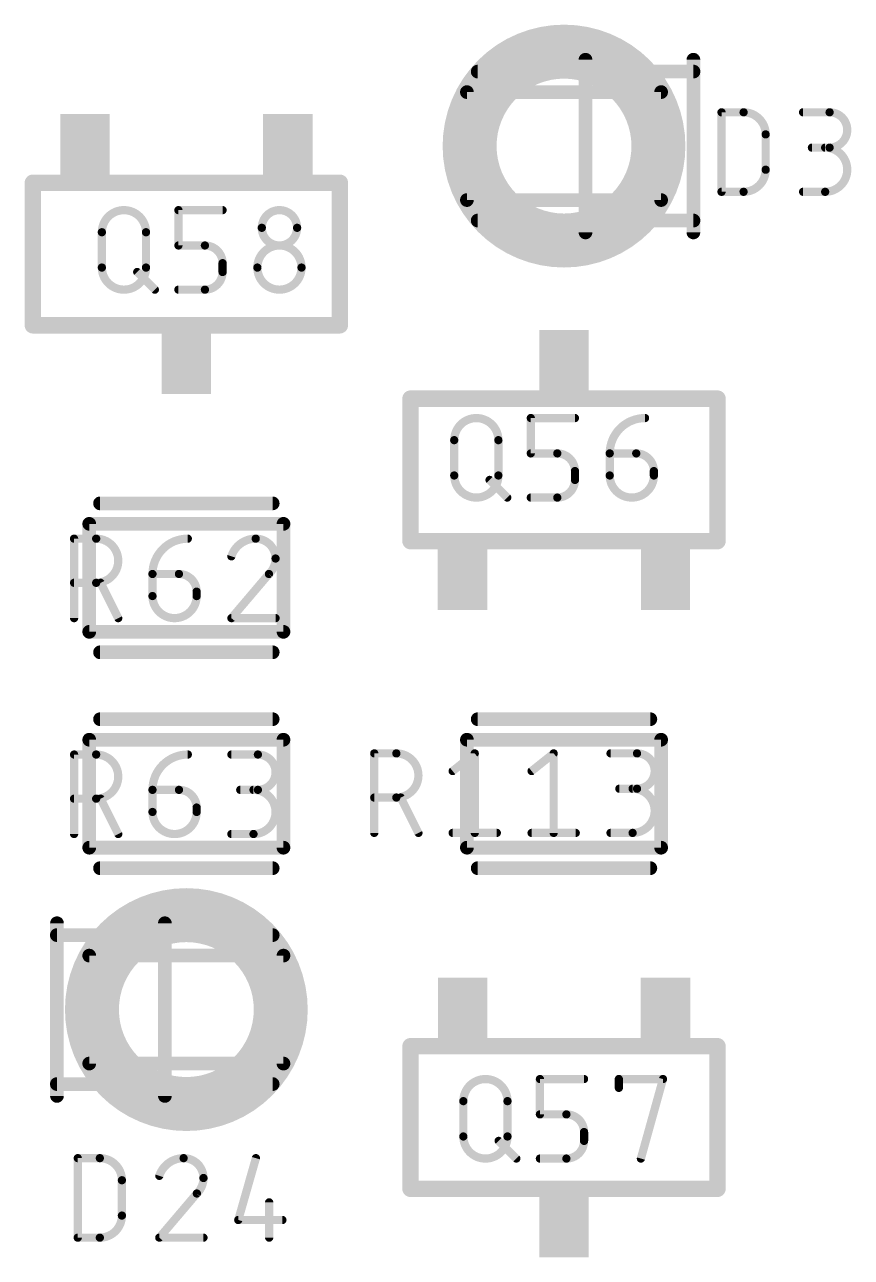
# Model space of a CAD drawing. Extents: x 0 to 107, y -11 to 54.
# Drawn here: x 20.5 to 28.16, y -3.3 to 8.12 of the extents above; entities that cross this region are included whole.
import ezdxf

# ---------------------------------------------------------------- set-up
doc = ezdxf.new("R2010")
doc.units = 0
for name, color, linetype in [('117', 253, 'CONTINUOUS'), ('21', 253, 'CONTINUOUS'), ('51', 253, 'CONTINUOUS')]:
    doc.layers.add(name, color=color, linetype=linetype)

# ---------------------------------------------------------------- blocks, each defined once
blk = doc.blocks.new('RECT')
blk.add_solid([(-0.5, -0.5), (0.5, -0.5), (-0.5, 0.5), (0.5, 0.5)])

msp = doc.modelspace()

# ---------------------------------------------------------------- linework, layer by layer
at = {"layer": '117', "const_width": 0.0762}
for points in [[(26.9597, 6.5764), (26.9597, 7.313)], [(26.9597, 7.313), (27.1643, 7.313)], [(27.7156, 7.313), (27.9612, 7.313)], [(27.3689, 7.1084), (27.3689, 6.7811)], [(27.9612, 6.9857), (27.7975, 6.9857)], [(27.1643, 6.5764), (26.9597, 6.5764)], [(27.7156, 6.5764), (27.9202, 6.5764)], [(21.9266, 6.0791), (21.9266, 6.4064)], [(21.9266, 6.4064), (22.3358, 6.4064)], [(21.2171, 5.8745), (21.2171, 6.2018)], [(21.6263, 6.2018), (21.6263, 5.8745)], [(22.1721, 6.0791), (21.9266, 6.0791)], [(22.3358, 5.8335), (22.3358, 5.9154)], [(21.5445, 5.8335), (21.7081, 5.6698)], [(21.9266, 5.6698), (22.1721, 5.6698)], [(25.1922, 4.1528), (25.1922, 4.4802)], [(25.1922, 4.4802), (25.6014, 4.4802)], [(24.4826, 3.9482), (24.4826, 4.2755)], [(24.8919, 4.2755), (24.8919, 3.9482)], [(25.4377, 4.1528), (25.1922, 4.1528)], [(25.9237, 4.1528), (26.1692, 4.1528)], [(25.9237, 3.9482), (25.9237, 4.1528)], [(25.6014, 3.9072), (25.6014, 3.9891)], [(26.3329, 3.9891), (26.3329, 3.9482)], [(24.81, 3.9072), (24.9737, 3.7436)], [(25.1922, 3.7436), (25.4377, 3.7436)], [(20.9597, 2.6264), (20.9597, 3.363)], [(20.9597, 3.363), (21.1643, 3.363)], [(21.1643, 2.9538), (20.9597, 2.9538)], [(21.3689, 2.6264), (21.2052, 2.9538)], [(21.6861, 3.0357), (21.9317, 3.0357)], [(21.6861, 2.8311), (21.6861, 3.0357)], [(22.7655, 3.0357), (22.4176, 2.6264)], [(22.0953, 2.872), (22.0953, 2.8311)], [(22.4176, 2.6264), (22.8269, 2.6264)], [(20.9597, 0.6264), (20.9597, 1.363)], [(20.9597, 1.363), (21.1643, 1.363)], [(22.4176, 1.363), (22.6632, 1.363)], [(23.7416, 0.637), (23.7416, 1.3736)], [(23.7416, 1.3736), (23.9462, 1.3736)], [(24.468, 1.2099), (24.6726, 1.3736)], [(24.6726, 1.3736), (24.6726, 0.637)], [(25.1995, 1.2099), (25.4041, 1.3736)], [(25.4041, 1.3736), (25.4041, 0.637)], [(25.9311, 1.3736), (26.1766, 1.3736)], [(21.6861, 1.0357), (21.9317, 1.0357)], [(21.6861, 0.8311), (21.6861, 1.0357)], [(22.6632, 1.0357), (22.4995, 1.0357)], [(26.1766, 1.0462), (26.0129, 1.0462)], [(21.1643, 0.9538), (20.9597, 0.9538)], [(21.3689, 0.6264), (21.2052, 0.9538)], [(23.9462, 0.9643), (23.7416, 0.9643)], [(24.1508, 0.637), (23.9871, 0.9643)], [(22.0953, 0.872), (22.0953, 0.8311)], [(22.4176, 0.6264), (22.6223, 0.6264)], [(24.468, 0.637), (24.8772, 0.637)], [(25.1995, 0.637), (25.6088, 0.637)], [(25.9311, 0.637), (26.1357, 0.637)], [(25.2766, -1.9709), (25.2766, -1.6436)], [(25.2766, -1.6436), (25.6858, -1.6436)], [(26.0081, -1.7254), (26.0081, -1.6436)], [(26.0081, -1.6436), (26.4174, -1.6436)], [(26.4174, -1.6436), (26.2127, -2.3802)], [(24.5671, -2.1756), (24.5671, -1.8482)], [(24.9763, -1.8482), (24.9763, -2.1756)], [(25.5221, -1.9709), (25.2766, -1.9709)], [(25.6858, -2.2165), (25.6858, -2.1346)], [(24.8945, -2.2165), (25.0581, -2.3802)], [(20.9936, -3.113), (20.9936, -2.3764)], [(20.9936, -2.3764), (21.1982, -2.3764)], [(22.6447, -2.3764), (22.4811, -2.9494)], [(25.2766, -2.3802), (25.5221, -2.3802)], [(21.4029, -2.5811), (21.4029, -2.9084)], [(22.0974, -2.7038), (21.7495, -3.113)], [(22.7675, -2.7857), (22.7675, -3.113)], [(22.4811, -2.9494), (22.8903, -2.9494)], [(21.1982, -3.113), (20.9936, -3.113)], [(21.7495, -3.113), (22.1588, -3.113)]]:
    msp.add_lwpolyline(points, dxfattribs=at)
at = {"layer": '117'}
for points, const_width in [([(26.9788, 7.313, 1), (26.9407, 7.313)], 0.0381), ([(26.9597, 7.3321, 1), (26.9597, 7.294)], 0.0381), ([(27.3689, 7.1084, 0.4142), (27.1643, 7.313)], 0.0762), ([(27.1643, 7.3321, 1), (27.1643, 7.294)], 0.0381), ([(27.1643, 7.294, 1), (27.1643, 7.3321)], 0.0381), ([(27.7156, 7.3321, 1), (27.7156, 7.294)], 0.0381), ([(27.9612, 6.9857, 1), (27.9612, 7.313)], 0.0762), ([(27.9612, 7.3321, 1), (27.9612, 7.294)], 0.0381), ([(27.9612, 7.294, 1), (27.9612, 7.3321)], 0.0381), ([(27.388, 7.1084, 1), (27.3499, 7.1084)], 0.0381), ([(27.3499, 7.1084, 1), (27.388, 7.1084)], 0.0381), ([(27.7975, 7.0047, 1), (27.7975, 6.9666)], 0.0381), ([(27.9202, 6.5764, 1), (27.9202, 6.9857)], 0.0762), ([(27.9202, 7.0047, 1), (27.9202, 6.9666)], 0.0381), ([(27.9612, 7.0047, 1), (27.9612, 6.9666)], 0.0381), ([(27.9612, 6.9666, 1), (27.9612, 7.0047)], 0.0381), ([(27.1643, 6.5764, 0.4142), (27.3689, 6.7811)], 0.0762), ([(27.388, 6.7811, 1), (27.3499, 6.7811)], 0.0381), ([(27.3499, 6.7811, 1), (27.388, 6.7811)], 0.0381), ([(26.9597, 6.5955, 1), (26.9597, 6.5574)], 0.0381), ([(26.9407, 6.5764, 1), (26.9788, 6.5764)], 0.0381), ([(27.1643, 6.5955, 1), (27.1643, 6.5574)], 0.0381), ([(27.1643, 6.5574, 1), (27.1643, 6.5955)], 0.0381), ([(27.7156, 6.5955, 1), (27.7156, 6.5574)], 0.0381), ([(27.9202, 6.5955, 1), (27.9202, 6.5574)], 0.0381), ([(27.9202, 6.5574, 1), (27.9202, 6.5955)], 0.0381), ([(21.6263, 6.2018, 1), (21.2171, 6.2018)], 0.0762), ([(21.9266, 6.4255, 1), (21.9266, 6.3874)], 0.0381), ([(21.9457, 6.4064, 1), (21.9076, 6.4064)], 0.0381), ([(22.3358, 6.3874, 1), (22.3358, 6.4255)], 0.0381), ([(23.0264, 6.2428, 1), (22.6991, 6.2428)], 0.0762), ([(21.2361, 6.2018, 1), (21.198, 6.2018)], 0.0381), ([(21.198, 6.2018, 1), (21.2361, 6.2018)], 0.0381), ([(21.6453, 6.2018, 1), (21.6072, 6.2018)], 0.0381), ([(21.6072, 6.2018, 1), (21.6453, 6.2018)], 0.0381), ([(22.7181, 6.2428, 1), (22.68, 6.2428)], 0.0381), ([(22.68, 6.2428, 1), (22.7181, 6.2428)], 0.0381), ([(22.6991, 6.2428, 1), (23.0264, 6.2428)], 0.0762), ([(23.0455, 6.2428, 1), (23.0074, 6.2428)], 0.0381), ([(23.0074, 6.2428, 1), (23.0455, 6.2428)], 0.0381), ([(21.9266, 6.0981, 1), (21.9266, 6.06)], 0.0381), ([(21.9076, 6.0791, 1), (21.9457, 6.0791)], 0.0381), ([(22.3358, 5.9154, 0.4142), (22.1721, 6.0791)], 0.0762), ([(22.1721, 6.0981, 1), (22.1721, 6.06)], 0.0381), ([(22.1721, 6.06, 1), (22.1721, 6.0981)], 0.0381), ([(23.0674, 5.8745, 1), (22.6581, 5.8745)], 0.0762), ([(22.3549, 5.9154, 1), (22.3168, 5.9154)], 0.0381), ([(21.2171, 5.8745, 1), (21.6263, 5.8745)], 0.0762), ([(21.2361, 5.8745, 1), (21.198, 5.8745)], 0.0381), ([(21.198, 5.8745, 1), (21.2361, 5.8745)], 0.0381), ([(21.5579, 5.847, 1), (21.531, 5.8201)], 0.0381), ([(21.6453, 5.8745, 1), (21.6072, 5.8745)], 0.0381), ([(21.6072, 5.8745, 1), (21.6453, 5.8745)], 0.0381), ([(22.1721, 5.6698, 0.4142), (22.3358, 5.8335)], 0.0762), ([(22.3168, 5.9154, 1), (22.3549, 5.9154)], 0.0381), ([(22.3549, 5.8335, 1), (22.3168, 5.8335)], 0.0381), ([(22.3168, 5.8335, 1), (22.3549, 5.8335)], 0.0381), ([(22.6581, 5.8745, 1), (23.0674, 5.8745)], 0.0762), ([(22.6772, 5.8745, 1), (22.6391, 5.8745)], 0.0381), ([(22.6391, 5.8745, 1), (22.6772, 5.8745)], 0.0381), ([(23.0864, 5.8745, 1), (23.0483, 5.8745)], 0.0381), ([(23.0483, 5.8745, 1), (23.0864, 5.8745)], 0.0381), ([(21.6947, 5.6564, 1), (21.7216, 5.6833)], 0.0381), ([(21.9266, 5.6889, 1), (21.9266, 5.6508)], 0.0381), ([(22.1721, 5.6889, 1), (22.1721, 5.6508)], 0.0381), ([(22.1721, 5.6508, 1), (22.1721, 5.6889)], 0.0381), ([(24.8919, 4.2755, 1), (24.4826, 4.2755)], 0.0762), ([(25.2112, 4.4802, 1), (25.1731, 4.4802)], 0.0381), ([(25.1922, 4.4992, 1), (25.1922, 4.4611)], 0.0381), ([(25.6014, 4.4611, 1), (25.6014, 4.4992)], 0.0381), ([(26.2511, 4.4802, 0.4142), (25.9237, 4.1528)], 0.0762), ([(26.2511, 4.4611, 1), (26.2511, 4.4992)], 0.0381), ([(24.5017, 4.2755, 1), (24.4636, 4.2755)], 0.0381), ([(24.4636, 4.2755, 1), (24.5017, 4.2755)], 0.0381), ([(24.9109, 4.2755, 1), (24.8728, 4.2755)], 0.0381), ([(24.8728, 4.2755, 1), (24.9109, 4.2755)], 0.0381), ([(25.1922, 4.1718, 1), (25.1922, 4.1337)], 0.0381), ([(25.1731, 4.1528, 1), (25.2112, 4.1528)], 0.0381), ([(25.6014, 3.9891, 0.4142), (25.4377, 4.1528)], 0.0762), ([(25.4377, 4.1718, 1), (25.4377, 4.1337)], 0.0381), ([(25.4377, 4.1337, 1), (25.4377, 4.1718)], 0.0381), ([(25.9237, 4.1718, 1), (25.9237, 4.1337)], 0.0381), ([(25.9428, 4.1528, 1), (25.9047, 4.1528)], 0.0381), ([(25.9047, 4.1528, 1), (25.9428, 4.1528)], 0.0381), ([(26.3329, 3.9891, 0.4142), (26.1692, 4.1528)], 0.0762), ([(26.1692, 4.1718, 1), (26.1692, 4.1337)], 0.0381), ([(26.1692, 4.1337, 1), (26.1692, 4.1718)], 0.0381), ([(25.6205, 3.9891, 1), (25.5824, 3.9891)], 0.0381), ([(25.5824, 3.9891, 1), (25.6205, 3.9891)], 0.0381), ([(26.352, 3.9891, 1), (26.3139, 3.9891)], 0.0381), ([(26.3139, 3.9891, 1), (26.352, 3.9891)], 0.0381), ([(24.4826, 3.9482, 1), (24.8919, 3.9482)], 0.0762), ([(24.5017, 3.9482, 1), (24.4636, 3.9482)], 0.0381), ([(24.4636, 3.9482, 1), (24.5017, 3.9482)], 0.0381), ([(24.8235, 3.9207, 1), (24.7965, 3.8938)], 0.0381), ([(24.9109, 3.9482, 1), (24.8728, 3.9482)], 0.0381), ([(24.8728, 3.9482, 1), (24.9109, 3.9482)], 0.0381), ([(25.4377, 3.7436, 0.4142), (25.6014, 3.9072)], 0.0762), ([(25.6205, 3.9072, 1), (25.5824, 3.9072)], 0.0381), ([(25.5824, 3.9072, 1), (25.6205, 3.9072)], 0.0381), ([(25.9237, 3.9482, 1), (26.3329, 3.9482)], 0.0762), ([(25.9428, 3.9482, 1), (25.9047, 3.9482)], 0.0381), ([(25.9047, 3.9482, 1), (25.9428, 3.9482)], 0.0381), ([(26.352, 3.9482, 1), (26.3139, 3.9482)], 0.0381), ([(26.3139, 3.9482, 1), (26.352, 3.9482)], 0.0381), ([(24.9602, 3.7301, 1), (24.9872, 3.757)], 0.0381), ([(25.1922, 3.7626, 1), (25.1922, 3.7245)], 0.0381), ([(25.4377, 3.7626, 1), (25.4377, 3.7245)], 0.0381), ([(25.4377, 3.7245, 1), (25.4377, 3.7626)], 0.0381), ([(20.9788, 3.363, 1), (20.9407, 3.363)], 0.0381), ([(20.9597, 3.3821, 1), (20.9597, 3.344)], 0.0381), ([(21.1643, 2.9538, 1), (21.1643, 3.363)], 0.0762), ([(21.1643, 3.3821, 1), (21.1643, 3.344)], 0.0381), ([(21.1643, 3.344, 1), (21.1643, 3.3821)], 0.0381), ([(22.0135, 3.363, 0.4142), (21.6861, 3.0357)], 0.0762), ([(22.0135, 3.344, 1), (22.0135, 3.3821)], 0.0381), ([(22.6427, 3.363, 0.3252), (22.4176, 3.1994)], 0.0762), ([(22.8269, 3.1789, 0.4142), (22.6427, 3.363)], 0.0762), ([(22.6427, 3.3821, 1), (22.6427, 3.344)], 0.0381), ([(22.6427, 3.344, 1), (22.6427, 3.3821)], 0.0381), ([(22.3995, 3.2052, 1), (22.4358, 3.1935)], 0.0381), ([(22.7655, 3.0357, 0.2053), (22.8269, 3.1789)], 0.0762), ([(22.8459, 3.1789, 1), (22.8078, 3.1789)], 0.0381), ([(22.8078, 3.1789, 1), (22.8459, 3.1789)], 0.0381), ([(20.9597, 2.9729, 1), (20.9597, 2.9348)], 0.0381), ([(21.1643, 2.9729, 1), (21.1643, 2.9348)], 0.0381), ([(21.1643, 2.9348, 1), (21.1643, 2.9729)], 0.0381), ([(21.2223, 2.9623, 1), (21.1882, 2.9453)], 0.0381), ([(21.6861, 3.0547, 1), (21.6861, 3.0166)], 0.0381), ([(21.7052, 3.0357, 1), (21.6671, 3.0357)], 0.0381), ([(21.6671, 3.0357, 1), (21.7052, 3.0357)], 0.0381), ([(22.0953, 2.872, 0.4142), (21.9317, 3.0357)], 0.0762), ([(21.9317, 3.0547, 1), (21.9317, 3.0166)], 0.0381), ([(21.9317, 3.0166, 1), (21.9317, 3.0547)], 0.0381), ([(22.7523, 3.0495, 1), (22.7786, 3.0219)], 0.0381), ([(22.78, 3.0233, 1), (22.751, 3.048)], 0.0381), ([(21.6861, 2.8311, 1), (22.0953, 2.8311)], 0.0762), ([(21.7052, 2.8311, 1), (21.6671, 2.8311)], 0.0381), ([(22.1144, 2.872, 1), (22.0763, 2.872)], 0.0381), ([(22.0763, 2.872, 1), (22.1144, 2.872)], 0.0381), ([(22.1144, 2.8311, 1), (22.0763, 2.8311)], 0.0381), ([(21.6671, 2.8311, 1), (21.7052, 2.8311)], 0.0381), ([(22.0763, 2.8311, 1), (22.1144, 2.8311)], 0.0381), ([(20.9407, 2.6264, 1), (20.9788, 2.6264)], 0.0381), ([(21.3519, 2.6179, 1), (21.386, 2.635)], 0.0381), ([(22.4176, 2.6455, 1), (22.4176, 2.6074)], 0.0381), ([(22.4031, 2.6388, 1), (22.4322, 2.6141)], 0.0381), ([(22.8269, 2.6074, 1), (22.8269, 2.6455)], 0.0381), ([(20.9597, 1.3821, 1), (20.9597, 1.344)], 0.0381), ([(20.9788, 1.363, 1), (20.9407, 1.363)], 0.0381), ([(21.1643, 1.3821, 1), (21.1643, 1.344)], 0.0381), ([(21.1643, 0.9538, 1), (21.1643, 1.363)], 0.0762), ([(21.1643, 1.344, 1), (21.1643, 1.3821)], 0.0381), ([(22.0135, 1.363, 0.4142), (21.6861, 1.0357)], 0.0762), ([(22.0135, 1.344, 1), (22.0135, 1.3821)], 0.0381), ([(22.4176, 1.3821, 1), (22.4176, 1.344)], 0.0381), ([(22.6632, 1.3821, 1), (22.6632, 1.344)], 0.0381), ([(22.6632, 1.0357, 1), (22.6632, 1.363)], 0.0762), ([(22.6632, 1.344, 1), (22.6632, 1.3821)], 0.0381), ([(23.7607, 1.3736, 1), (23.7226, 1.3736)], 0.0381), ([(23.7416, 1.3926, 1), (23.7416, 1.3545)], 0.0381), ([(23.9462, 0.9643, 1), (23.9462, 1.3736)], 0.0762), ([(23.9462, 1.3926, 1), (23.9462, 1.3545)], 0.0381), ([(23.9462, 1.3545, 1), (23.9462, 1.3926)], 0.0381), ([(24.6917, 1.3736, 1), (24.6536, 1.3736)], 0.0381), ([(24.6845, 1.3587, 1), (24.6607, 1.3884)], 0.0381), ([(25.4232, 1.3736, 1), (25.3851, 1.3736)], 0.0381), ([(25.416, 1.3587, 1), (25.3922, 1.3884)], 0.0381), ([(25.9311, 1.3926, 1), (25.9311, 1.3545)], 0.0381), ([(26.1766, 1.0462, 1), (26.1766, 1.3736)], 0.0762), ([(26.1766, 1.3926, 1), (26.1766, 1.3545)], 0.0381), ([(26.1766, 1.3545, 1), (26.1766, 1.3926)], 0.0381), ([(24.4561, 1.2247, 1), (24.4799, 1.195)], 0.0381), ([(25.1876, 1.2247, 1), (25.2114, 1.195)], 0.0381), ([(21.6861, 1.0547, 1), (21.6861, 1.0166)], 0.0381), ([(21.7052, 1.0357, 1), (21.6671, 1.0357)], 0.0381), ([(21.6671, 1.0357, 1), (21.7052, 1.0357)], 0.0381), ([(22.0953, 0.872, 0.4142), (21.9317, 1.0357)], 0.0762), ([(21.9317, 1.0547, 1), (21.9317, 1.0166)], 0.0381), ([(21.9317, 1.0166, 1), (21.9317, 1.0547)], 0.0381), ([(22.4995, 1.0547, 1), (22.4995, 1.0166)], 0.0381), ([(22.6223, 0.6264, 1), (22.6223, 1.0357)], 0.0762), ([(22.6223, 1.0547, 1), (22.6223, 1.0166)], 0.0381), ([(22.6632, 1.0547, 1), (22.6632, 1.0166)], 0.0381), ([(22.6632, 1.0166, 1), (22.6632, 1.0547)], 0.0381), ([(26.0129, 1.0652, 1), (26.0129, 1.0271)], 0.0381), ([(26.1357, 0.637, 1), (26.1357, 1.0462)], 0.0762), ([(26.1357, 1.0652, 1), (26.1357, 1.0271)], 0.0381), ([(26.1766, 1.0652, 1), (26.1766, 1.0271)], 0.0381), ([(26.1766, 1.0271, 1), (26.1766, 1.0652)], 0.0381), ([(20.9597, 0.9729, 1), (20.9597, 0.9348)], 0.0381), ([(21.1643, 0.9729, 1), (21.1643, 0.9348)], 0.0381), ([(21.1643, 0.9348, 1), (21.1643, 0.9729)], 0.0381), ([(21.2223, 0.9623, 1), (21.1882, 0.9453)], 0.0381), ([(23.7416, 0.9834, 1), (23.7416, 0.9453)], 0.0381), ([(23.9462, 0.9834, 1), (23.9462, 0.9453)], 0.0381), ([(23.9462, 0.9453, 1), (23.9462, 0.9834)], 0.0381), ([(24.0042, 0.9729, 1), (23.9701, 0.9558)], 0.0381), ([(21.6861, 0.8311, 1), (22.0953, 0.8311)], 0.0762), ([(21.7052, 0.8311, 1), (21.6671, 0.8311)], 0.0381), ([(21.6671, 0.8311, 1), (21.7052, 0.8311)], 0.0381), ([(22.1144, 0.872, 1), (22.0763, 0.872)], 0.0381), ([(22.0763, 0.872, 1), (22.1144, 0.872)], 0.0381), ([(22.1144, 0.8311, 1), (22.0763, 0.8311)], 0.0381), ([(22.0763, 0.8311, 1), (22.1144, 0.8311)], 0.0381), ([(20.9407, 0.6264, 1), (20.9788, 0.6264)], 0.0381), ([(21.3519, 0.6179, 1), (21.386, 0.635)], 0.0381), ([(22.4176, 0.6455, 1), (22.4176, 0.6074)], 0.0381), ([(22.6223, 0.6455, 1), (22.6223, 0.6074)], 0.0381), ([(22.6223, 0.6074, 1), (22.6223, 0.6455)], 0.0381), ([(23.7226, 0.637, 1), (23.7607, 0.637)], 0.0381), ([(24.1338, 0.6284, 1), (24.1679, 0.6455)], 0.0381), ([(24.468, 0.656, 1), (24.468, 0.6179)], 0.0381), ([(24.6536, 0.637, 1), (24.6917, 0.637)], 0.0381), ([(24.8772, 0.6179, 1), (24.8772, 0.656)], 0.0381), ([(25.1995, 0.656, 1), (25.1995, 0.6179)], 0.0381), ([(25.3851, 0.637, 1), (25.4232, 0.637)], 0.0381), ([(25.6088, 0.6179, 1), (25.6088, 0.656)], 0.0381), ([(25.9311, 0.656, 1), (25.9311, 0.6179)], 0.0381), ([(26.1357, 0.656, 1), (26.1357, 0.6179)], 0.0381), ([(26.1357, 0.6179, 1), (26.1357, 0.656)], 0.0381), ([(24.9763, -1.8482, 1), (24.5671, -1.8482)], 0.0762), ([(25.2766, -1.6245, 1), (25.2766, -1.6626)], 0.0381), ([(25.2957, -1.6436, 1), (25.2576, -1.6436)], 0.0381), ([(25.6858, -1.6626, 1), (25.6858, -1.6245)], 0.0381), ([(26.0081, -1.6245, 1), (26.0081, -1.6626)], 0.0381), ([(26.0272, -1.6436, 1), (25.9891, -1.6436)], 0.0381), ([(25.9891, -1.7254, 1), (26.0272, -1.7254)], 0.0381), ([(26.4357, -1.6487, 1), (26.399, -1.6385)], 0.0381), ([(26.4174, -1.6626, 1), (26.4174, -1.6245)], 0.0381), ([(24.5861, -1.8482, 1), (24.548, -1.8482)], 0.0381), ([(24.9953, -1.8482, 1), (24.9572, -1.8482)], 0.0381), ([(24.548, -1.8482, 1), (24.5861, -1.8482)], 0.0381), ([(24.9572, -1.8482, 1), (24.9953, -1.8482)], 0.0381), ([(25.2766, -1.9519, 1), (25.2766, -1.99)], 0.0381), ([(25.6858, -2.1346, 0.4142), (25.5221, -1.9709)], 0.0762), ([(25.5221, -1.9519, 1), (25.5221, -1.99)], 0.0381), ([(25.5221, -1.99, 1), (25.5221, -1.9519)], 0.0381), ([(25.2576, -1.9709, 1), (25.2957, -1.9709)], 0.0381), ([(24.5861, -2.1756, 1), (24.548, -2.1756)], 0.0381), ([(24.548, -2.1756, 1), (24.5861, -2.1756)], 0.0381), ([(24.5671, -2.1756, 1), (24.9763, -2.1756)], 0.0762), ([(24.9953, -2.1756, 1), (24.9572, -2.1756)], 0.0381), ([(24.9572, -2.1756, 1), (24.9953, -2.1756)], 0.0381), ([(25.7049, -2.1346, 1), (25.6668, -2.1346)], 0.0381), ([(25.6668, -2.1346, 1), (25.7049, -2.1346)], 0.0381), ([(24.9079, -2.203, 1), (24.881, -2.2299)], 0.0381), ([(25.5221, -2.3802, 0.4142), (25.6858, -2.2165)], 0.0762), ([(25.7049, -2.2165, 1), (25.6668, -2.2165)], 0.0381), ([(25.6668, -2.2165, 1), (25.7049, -2.2165)], 0.0381), ([(21.0127, -2.3764, 1), (20.9746, -2.3764)], 0.0381), ([(20.9936, -2.3574, 1), (20.9936, -2.3955)], 0.0381), ([(21.4029, -2.5811, 0.4142), (21.1982, -2.3764)], 0.0762), ([(21.1982, -2.3574, 1), (21.1982, -2.3955)], 0.0381), ([(21.1982, -2.3955, 1), (21.1982, -2.3574)], 0.0381), ([(21.9746, -2.3764, 0.3252), (21.7495, -2.5401)], 0.0762), ([(22.1588, -2.5606, 0.4142), (21.9746, -2.3764)], 0.0762), ([(21.9746, -2.3574, 1), (21.9746, -2.3955)], 0.0381), ([(21.9746, -2.3955, 1), (21.9746, -2.3574)], 0.0381), ([(22.6631, -2.3817, 1), (22.6264, -2.3712)], 0.0381), ([(25.0447, -2.3936, 1), (25.0716, -2.3667)], 0.0381), ([(25.2766, -2.3611, 1), (25.2766, -2.3992)], 0.0381), ([(25.5221, -2.3611, 1), (25.5221, -2.3992)], 0.0381), ([(25.5221, -2.3992, 1), (25.5221, -2.3611)], 0.0381), ([(26.1944, -2.3751, 1), (26.2311, -2.3853)], 0.0381), ([(21.4219, -2.5811, 1), (21.3838, -2.5811)], 0.0381), ([(21.3838, -2.5811, 1), (21.4219, -2.5811)], 0.0381), ([(21.7314, -2.5343, 1), (21.7677, -2.546)], 0.0381), ([(22.0974, -2.7038, 0.2053), (22.1588, -2.5606)], 0.0762), ([(22.1778, -2.5606, 1), (22.1397, -2.5606)], 0.0381), ([(22.1397, -2.5606, 1), (22.1778, -2.5606)], 0.0381), ([(22.0842, -2.69, 1), (22.1105, -2.7176)], 0.0381), ([(22.1119, -2.7162, 1), (22.0829, -2.6915)], 0.0381), ([(22.7866, -2.7857, 1), (22.7485, -2.7857)], 0.0381), ([(21.1982, -3.113, 0.4142), (21.4029, -2.9084)], 0.0762), ([(21.4219, -2.9084, 1), (21.3838, -2.9084)], 0.0381), ([(21.3838, -2.9084, 1), (21.4219, -2.9084)], 0.0381), ([(22.4627, -2.9441, 1), (22.4994, -2.9546)], 0.0381), ([(22.4811, -2.9303, 1), (22.4811, -2.9684)], 0.0381), ([(22.8903, -2.9684, 1), (22.8903, -2.9303)], 0.0381), ([(20.9936, -3.094, 1), (20.9936, -3.1321)], 0.0381), ([(21.1982, -3.094, 1), (21.1982, -3.1321)], 0.0381), ([(21.1982, -3.1321, 1), (21.1982, -3.094)], 0.0381), ([(21.7495, -3.094, 1), (21.7495, -3.1321)], 0.0381), ([(21.735, -3.1007, 1), (21.7641, -3.1254)], 0.0381), ([(22.1588, -3.1321, 1), (22.1588, -3.094)], 0.0381), ([(20.9746, -3.113, 1), (21.0127, -3.113)], 0.0381), ([(22.7485, -3.113, 1), (22.7866, -3.113)], 0.0381)]:
    msp.add_lwpolyline(points, format="xyb", dxfattribs=dict(at, const_width=const_width))
at = {"layer": '21'}
for points, const_width in [([(25.5, 6.125, 1), (25.5, 7.875, 1), (25.5, 6.125)], 0.5), ([(25.7308, 7.8, 1), (25.6673, 7.8)], 0.0635), ([(26.7308, 7.8, 1), (26.6673, 7.8)], 0.0635), ([(24.7, 7.7218, 1), (24.7, 7.6583)], 0.0635), ([(26.7, 7.6583, 1), (26.7, 7.7218)], 0.0635), ([(24.7, 6.3418, 1), (24.7, 6.2783)], 0.0635), ([(26.7, 6.2783, 1), (26.7, 6.3418)], 0.0635), ([(25.6673, 6.2, 1), (25.7308, 6.2)], 0.0635), ([(26.6673, 6.2, 1), (26.7308, 6.2)], 0.0635), ([(21.2, 3.7218, 1), (21.2, 3.6583)], 0.0635), ([(22.8, 3.6583, 1), (22.8, 3.7218)], 0.0635), ([(21.2, 2.3418, 1), (21.2, 2.2782)], 0.0635), ([(22.8, 2.2782, 1), (22.8, 2.3418)], 0.0635), ([(21.2, 1.7218, 1), (21.2, 1.6583)], 0.0635), ([(22.8, 1.6583, 1), (22.8, 1.7218)], 0.0635), ([(24.7, 1.7218, 1), (24.7, 1.6583)], 0.0635), ([(26.3, 1.6583, 1), (26.3, 1.7218)], 0.0635), ([(21.2, 0.3417, 1), (21.2, 0.2782)], 0.0635), ([(22.8, 0.2782, 1), (22.8, 0.3417)], 0.0635), ([(24.7, 0.3417, 1), (24.7, 0.2782)], 0.0635), ([(26.3, 0.2782, 1), (26.3, 0.3417)], 0.0635), ([(22, -1.875, 1), (22, -0.125, 1), (22, -1.875)], 0.5), ([(20.8328, -0.2, 1), (20.7693, -0.2)], 0.0635), ([(21.8328, -0.2, 1), (21.7693, -0.2)], 0.0635), ([(20.8, -0.2782, 1), (20.8, -0.3417)], 0.0635), ([(22.8, -0.3417, 1), (22.8, -0.2782)], 0.0635), ([(20.8, -1.6583, 1), (20.8, -1.7218)], 0.0635), ([(22.8, -1.7218, 1), (22.8, -1.6583)], 0.0635), ([(20.7693, -1.8, 1), (20.8328, -1.8)], 0.0635), ([(21.7693, -1.8, 1), (21.8328, -1.8)], 0.0635)]:
    msp.add_lwpolyline(points, format="xyb", dxfattribs=dict(at, const_width=const_width))
at = {"layer": '21', "const_width": 0.127}
for points in [[(25.699, 6.2), (25.699, 7.8)], [(26.699, 6.2), (26.699, 7.8)], [(24.7, 7.69), (26.7, 7.69)], [(24.7, 6.31), (26.7, 6.31)], [(21.2, 3.69), (22.8, 3.69)], [(21.2, 2.31), (22.8, 2.31)], [(21.2, 1.69), (22.8, 1.69)], [(26.3, 1.69), (24.7, 1.69)], [(21.2, 0.31), (22.8, 0.31)], [(26.3, 0.31), (24.7, 0.31)], [(20.801, -0.2), (20.801, -1.8)], [(21.801, -0.2), (21.801, -1.8)], [(22.8, -0.31), (20.8, -0.31)], [(22.8, -1.69), (20.8, -1.69)]]:
    msp.add_lwpolyline(points, dxfattribs=at)
at = {"layer": '51'}
for points, const_width in [([(24.6, 7.5), (26.4, 7.5)], 0.127), ([(24.6, 7.5), (24.6, 6.5)], 0.127), ([(26.4, 7.5), (26.4, 6.5)], 0.127), ([(20.5776, 5.3396), (20.5776, 6.6604)], 0.1524), ([(20.5776, 6.6604), (23.4224, 6.6604)], 0.1524), ([(23.4224, 6.6604), (23.4224, 5.3396)], 0.1524), ([(24.6, 6.5), (26.4, 6.5)], 0.127), ([(23.4224, 5.3396), (20.5776, 5.3396)], 0.1524), ([(24.0776, 3.3396), (24.0776, 4.6604)], 0.1524), ([(24.0776, 4.6604), (26.9224, 4.6604)], 0.1524), ([(26.9224, 4.6604), (26.9224, 3.3396)], 0.1524), ([(21.1, 3.5), (22.9, 3.5)], 0.127), ([(21.1, 3.5), (21.1, 2.5)], 0.127), ([(22.9, 3.5), (22.9, 2.5)], 0.127), ([(26.9224, 3.3396), (24.0776, 3.3396)], 0.1524), ([(21.1, 2.5), (22.9, 2.5)], 0.127), ([(21.1, 1.5), (22.9, 1.5)], 0.127), ([(21.1, 1.5), (21.1, 0.5)], 0.127), ([(22.9, 1.5), (22.9, 0.5)], 0.127), ([(26.4, 1.5), (24.6, 1.5)], 0.127), ([(24.6, 0.5), (24.6, 1.5)], 0.127), ([(26.4, 0.5), (26.4, 1.5)], 0.127), ([(21.1, 0.5), (22.9, 0.5)], 0.127), ([(26.4, 0.5), (24.6, 0.5)], 0.127), ([(22.9, -0.5), (21.1, -0.5)], 0.127), ([(21.1, -1.5), (21.1, -0.5)], 0.127), ([(22.9, -1.5), (22.9, -0.5)], 0.127), ([(24.0776, -2.6604), (24.0776, -1.3396)], 0.1524), ([(24.0776, -1.3396), (26.9224, -1.3396)], 0.1524), ([(26.9224, -1.3396), (26.9224, -2.6604)], 0.1524), ([(22.9, -1.5), (21.1, -1.5)], 0.127), ([(26.9224, -2.6604), (24.0776, -2.6604)], 0.1524)]:
    msp.add_lwpolyline(points, dxfattribs=dict(at, const_width=const_width))
for points, const_width in [([(24.6318, 7.5, 1), (24.5683, 7.5)], 0.0635), ([(24.6, 7.5317, 1), (24.6, 7.4683)], 0.0635), ([(26.4318, 7.5, 1), (26.3683, 7.5)], 0.0635), ([(26.4, 7.4683, 1), (26.4, 7.5317)], 0.0635), ([(20.6157, 6.6604, 1), (20.5395, 6.6604)], 0.0762), ([(20.5776, 6.6985, 1), (20.5776, 6.6223)], 0.0762), ([(23.4605, 6.6604, 1), (23.3843, 6.6604)], 0.0762), ([(23.4224, 6.6223, 1), (23.4224, 6.6985)], 0.0762), ([(24.6, 6.5317, 1), (24.6, 6.4683)], 0.0635), ([(24.5683, 6.5, 1), (24.6318, 6.5)], 0.0635), ([(26.3683, 6.5, 1), (26.4318, 6.5)], 0.0635), ([(26.4, 6.4683, 1), (26.4, 6.5317)], 0.0635), ([(20.5776, 5.3777, 1), (20.5776, 5.3015)], 0.0762), ([(20.5395, 5.3396, 1), (20.6157, 5.3396)], 0.0762), ([(23.3843, 5.3396, 1), (23.4605, 5.3396)], 0.0762), ([(23.4224, 5.3015, 1), (23.4224, 5.3777)], 0.0762), ([(24.1157, 4.6604, 1), (24.0395, 4.6604)], 0.0762), ([(24.0776, 4.6985, 1), (24.0776, 4.6223)], 0.0762), ([(26.9605, 4.6604, 1), (26.8843, 4.6604)], 0.0762), ([(26.9224, 4.6223, 1), (26.9224, 4.6985)], 0.0762), ([(21.1, 3.5318, 1), (21.1, 3.4682)], 0.0635), ([(21.1318, 3.5, 1), (21.0683, 3.5)], 0.0635), ([(22.9318, 3.5, 1), (22.8683, 3.5)], 0.0635), ([(22.9, 3.4682, 1), (22.9, 3.5318)], 0.0635), ([(24.0776, 3.3777, 1), (24.0776, 3.3015)], 0.0762), ([(24.0395, 3.3396, 1), (24.1157, 3.3396)], 0.0762), ([(26.8843, 3.3396, 1), (26.9605, 3.3396)], 0.0762), ([(26.9224, 3.3015, 1), (26.9224, 3.3777)], 0.0762), ([(21.1, 2.5318, 1), (21.1, 2.4682)], 0.0635), ([(21.0683, 2.5, 1), (21.1318, 2.5)], 0.0635), ([(22.8683, 2.5, 1), (22.9318, 2.5)], 0.0635), ([(22.9, 2.4682, 1), (22.9, 2.5318)], 0.0635), ([(21.1, 1.5317, 1), (21.1, 1.4683)], 0.0635), ([(21.1318, 1.5, 1), (21.0683, 1.5)], 0.0635), ([(22.9318, 1.5, 1), (22.8683, 1.5)], 0.0635), ([(22.9, 1.4683, 1), (22.9, 1.5317)], 0.0635), ([(24.6, 1.5317, 1), (24.6, 1.4683)], 0.0635), ([(24.6318, 1.5, 1), (24.5683, 1.5)], 0.0635), ([(26.4318, 1.5, 1), (26.3683, 1.5)], 0.0635), ([(26.4, 1.4683, 1), (26.4, 1.5317)], 0.0635), ([(21.1, 0.5317, 1), (21.1, 0.4682)], 0.0635), ([(21.0683, 0.5, 1), (21.1318, 0.5)], 0.0635), ([(22.8683, 0.5, 1), (22.9318, 0.5)], 0.0635), ([(22.9, 0.4682, 1), (22.9, 0.5317)], 0.0635), ([(24.6, 0.5317, 1), (24.6, 0.4682)], 0.0635), ([(24.5683, 0.5, 1), (24.6318, 0.5)], 0.0635), ([(26.3683, 0.5, 1), (26.4318, 0.5)], 0.0635), ([(26.4, 0.4682, 1), (26.4, 0.5317)], 0.0635), ([(21.1, -0.4682, 1), (21.1, -0.5317)], 0.0635), ([(21.1318, -0.5, 1), (21.0683, -0.5)], 0.0635), ([(22.9318, -0.5, 1), (22.8683, -0.5)], 0.0635), ([(22.9, -0.5317, 1), (22.9, -0.4682)], 0.0635), ([(24.1157, -1.3396, 1), (24.0395, -1.3396)], 0.0762), ([(24.0776, -1.3015, 1), (24.0776, -1.3777)], 0.0762), ([(26.9605, -1.3396, 1), (26.8843, -1.3396)], 0.0762), ([(26.9224, -1.3777, 1), (26.9224, -1.3015)], 0.0762), ([(21.1, -1.4683, 1), (21.1, -1.5317)], 0.0635), ([(21.0683, -1.5, 1), (21.1318, -1.5)], 0.0635), ([(22.8683, -1.5, 1), (22.9318, -1.5)], 0.0635), ([(22.9, -1.5317, 1), (22.9, -1.4683)], 0.0635), ([(24.0776, -2.6223, 1), (24.0776, -2.6985)], 0.0762), ([(24.0395, -2.6604, 1), (24.1157, -2.6604)], 0.0762), ([(26.8843, -2.6604, 1), (26.9605, -2.6604)], 0.0762), ([(26.9224, -2.6985, 1), (26.9224, -2.6223)], 0.0762)]:
    msp.add_lwpolyline(points, format="xyb", dxfattribs=dict(at, const_width=const_width))

# ---------------------------------------------------------------- block references
at = {"layer": '51', "rotation": 180}
for p, xscale, yscale in [((21.0598, 7.004), 0.4564, 0.5857), ((22.9406, 7.0042), 0.4588, 0.5859), ((22, 4.9966), 0.4573, 0.584), ((24.5598, -0.996), 0.4564, 0.5857), ((26.4406, -0.9958), 0.4588, 0.5859), ((25.5, -3.0034), 0.4573, 0.584)]:
    msp.add_blockref('RECT', p, dxfattribs=dict(at, xscale=xscale, yscale=yscale))
at = {"layer": '51'}
for p, xscale, yscale in [((25.5, 5.0034), 0.4573, 0.584), ((24.5594, 2.9958), 0.4588, 0.5859), ((26.4402, 2.996), 0.4564, 0.5857)]:
    msp.add_blockref('RECT', p, dxfattribs=dict(at, xscale=xscale, yscale=yscale))

doc.saveas('drawing.dxf')
